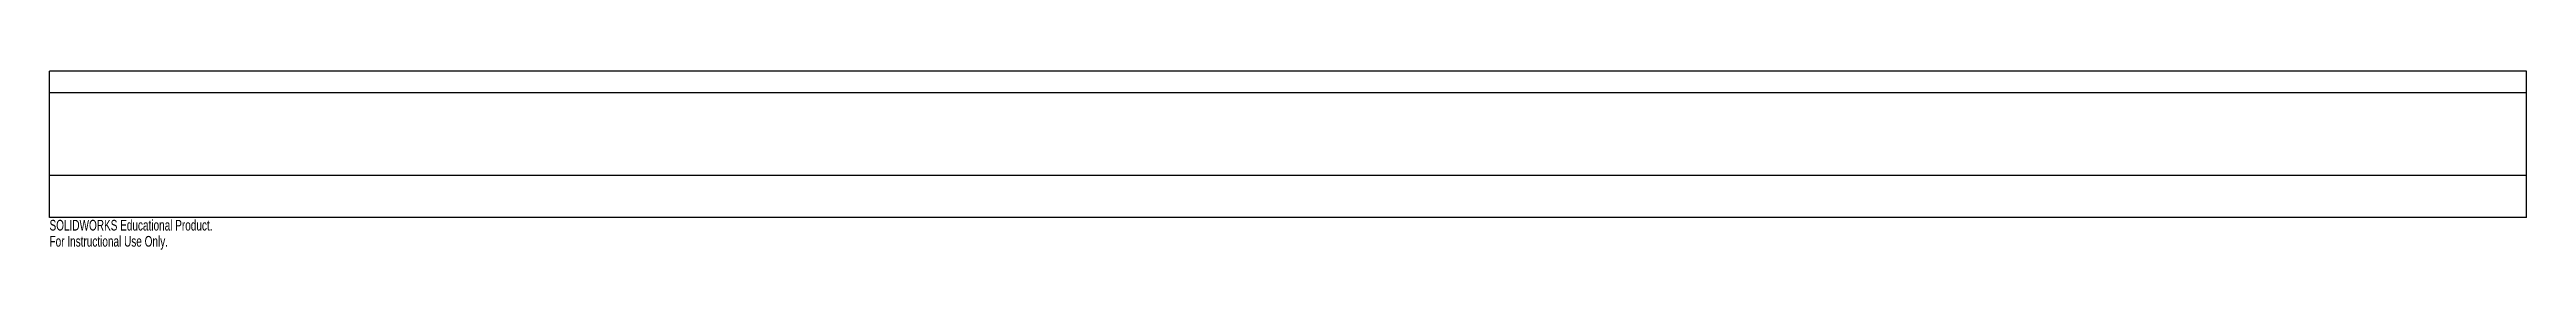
# Model space of a CAD drawing. Header units: millimetres. Extents: x -560 to 560, y -33 to 48.
import ezdxf

# ---------------------------------------------------------------- set-up
doc = ezdxf.new("R2010")
doc.units = ezdxf.units.MM
doc.styles.add('SLDTEXTSTYLE0', font='TXT', dxfattribs={"width": 0.7})

msp = doc.modelspace()

# ---------------------------------------------------------------- linework, layer by layer
at = {"color": 7, "linetype": 'Continuous', "lineweight": 25}
for p, q in [((560, 48.2), (-560, 48.2)), ((-560, -18.2), (-560, 48.2)), ((560, -18.2), (560, 48.2)), ((560, -18.2), (-560, -18.2))]:
    msp.add_line(p, q, dxfattribs=at)
at = {"color": 7, "linetype": 'Continuous'}
for p, q in [((-560, 38.5), (560, 38.5)), ((560, 0.9), (-560, 0.9))]:
    msp.add_line(p, q, dxfattribs=at)

# ---------------------------------------------------------------- texts
at = {"color": 7, "linetype": 'Continuous', "char_height": 4.834, "attachment_point": 1, "style": 'SLDTEXTSTYLE0'}
for s, insert in [('SOLIDWORKS Educational Product.', (-560, -19.2)), ('For Instructional Use Only.', (-560, -26.5))]:
    msp.add_mtext(s, dxfattribs=dict(at, insert=insert))

doc.saveas('drawing.dxf')
